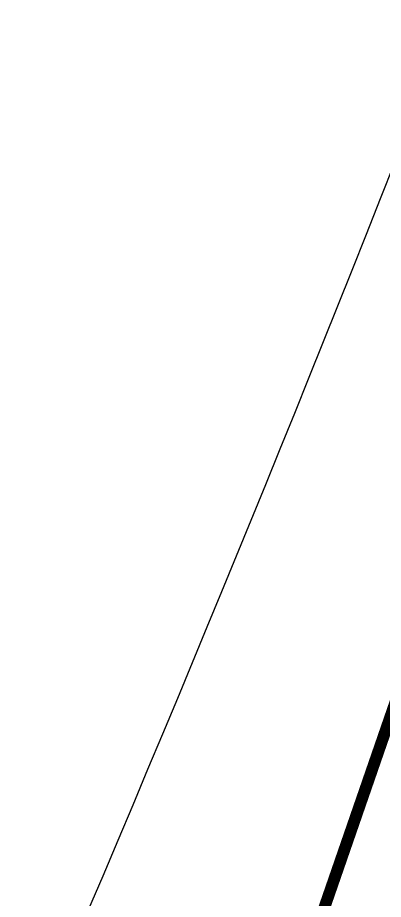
# Model space of a CAD drawing. Extents: x 671027 to 671614, y 802418 to 802669.
# Drawn here: x 671414.582 to 671415.515, y 802562.967 to 802565.214 of the extents above; entities that cross this region are included whole.
import ezdxf

# ---------------------------------------------------------------- set-up
doc = ezdxf.new("R2010")
doc.units = 0
for name, color, linetype in [('drip line', 7, 'Continuous'), ('Pipe-Lateral-10 Bars-32mm', 7, 'Continuous'), ('shrubs-Gc', 7, 'Continuous')]:
    doc.layers.add(name, color=color, linetype=linetype)
doc.styles.get("Standard").update_dxf_attribs({"font": 'arial.ttf'})
doc.linetypes.add('32mm', pattern='A,0.5,-0.2,["32mm",Standard,S=0.1,R=0,X=-0.1,Y=-0.05],-0.5', length=1.2)
pattern_1 = [(90, (0, 0), (-0.5, 0), [])]

msp = doc.modelspace()

# ---------------------------------------------------------------- hatches: boundary and pattern name
at = {"layer": 'drip line', "true_color": 0xfecc66, "transparency": 33554585}
h = msp.add_hatch(dxfattribs=at)
h.set_pattern_fill('ANSI31', color=31, scale=4, angle=45)
h.set_pattern_definition(pattern_1)
h.paths.add_polyline_path([(671406.5338, 802559.6393, 0.088167), (671414.1877, 802583.0884), (671416.8519, 802580.6864, -0.093017), (671407.4944, 802555.2451, 0.163199), (671364.365, 802569.7801, -0.283162), (671361.6888, 802571.4334, 0.028217), (671360.9562, 802572.7071, -0.163176)])
h = msp.add_hatch(dxfattribs=at)
h.set_pattern_fill('ANSI31', color=31, scale=4, angle=45)
h.set_pattern_definition(pattern_1)
h.paths.add_polyline_path([(671415.294, 802548.3877, 0.010485), (671413.1451, 802550.4833, -0.043046), (671432.754, 802566.35), (671435.051, 802564.2791, 0.044177)])
h = msp.add_hatch(dxfattribs=at)
h.set_pattern_fill('ANSI31', color=31, scale=4, angle=45)
h.set_pattern_definition(pattern_1)
h.paths.add_polyline_path([(671417.3521, 802546.2048, 0.01048), (671415.294, 802548.3877, -0.044177), (671435.051, 802564.2791), (671437.3511, 802562.2055, 0.045582)])
at = {"layer": 'shrubs-Gc'}
h = msp.add_hatch(dxfattribs=at)
h.set_pattern_fill('AR-SAND', color=219, scale=0.01125)
h.paths.add_polyline_path([(671406.5338, 802559.6393, 0.088167), (671414.1877, 802583.0884), (671416.8519, 802580.6864, -0.093017), (671407.4944, 802555.2451, 0.163199), (671364.365, 802569.7801, -0.283162), (671361.6888, 802571.4334, 0.028217), (671360.9562, 802572.7071, -0.163176)])
h = msp.add_hatch(dxfattribs=at)
h.set_pattern_fill('AR-SAND', color=219, scale=0.01125)
h.paths.add_polyline_path([(671415.294, 802548.3877, 0.010485), (671413.1451, 802550.4833, -0.043046), (671432.754, 802566.35), (671435.051, 802564.2791, 0.044177)])
h = msp.add_hatch(dxfattribs=at)
h.set_pattern_fill('ANSI37', color=74, scale=0.2)
h.paths.add_polyline_path([(671417.3521, 802546.2048, 0.01048), (671415.294, 802548.3877, -0.044177), (671435.051, 802564.2791), (671437.3511, 802562.2055, 0.045582)])

# ---------------------------------------------------------------- linework, layer by layer
at = {"color": 0}
for centre, radius, start, end in [((671344.3869, 802592.898), 73.4868, 329.17774, 350.43456), ((671344.3869, 802592.898), 76.4868, 334.58368, 344.001556), ((671514.9272, 802444.7454), 146.7655, 124.048508, 133.907948)]:
    msp.add_arc(centre, radius, start, end, dxfattribs=at)
at = {"color": 119}
msp.add_arc((671514.9272, 802444.7454), 143.7655, 123.752083, 133.87015, dxfattribs=at)
at = {"layer": 'Pipe-Lateral-10 Bars-32mm', "color": 5, "linetype": '32mm', "const_width": 0.03}
msp.add_lwpolyline([(671413.9923, 802558.9812), (671417.2931, 802568.5211, -0.082305), (671418.4821, 802570.7113, -87.240016)], format="xyb", dxfattribs=at)

doc.saveas('drawing.dxf')
